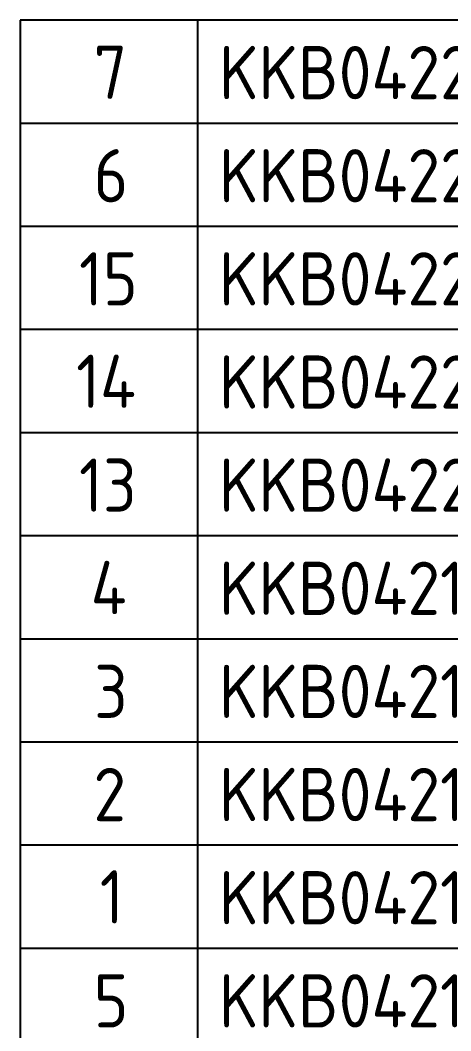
# Model space of a CAD drawing. Header units: millimetres. Extents: x 0 to 630, y 0 to 446.
# Drawn here: x 391.3 to 427.7, y 137.4 to 222.9 of the extents above; entities that cross this region are included whole.
import ezdxf

# ---------------------------------------------------------------- set-up
doc = ezdxf.new("R2010")
doc.units = ezdxf.units.MM
doc.header["$LTSCALE"] = 1.5
doc.layers.add('기호(ISO)', color=5, linetype='Continuous', lineweight=25, true_color=0x0000ff)
doc.styles.add('문자 텍스트_PSTEK_POSCO', font='isocp.shx')

# ---------------------------------------------------------------- blocks, each defined once
blk = doc.blocks.new('PARTS LIST')
at = {"layer": '기호(ISO)'}
for p, q in [((410, 148.577), (260.863, 148.577)), ((260.863, 148.577), (260.863, 61.398)), ((270.863, 148.577), (270.863, 61.398)), ((410, 142.765), (260.863, 142.765)), ((410, 136.953), (260.863, 136.953)), ((410, 131.141), (260.863, 131.141)), ((410, 125.329), (260.863, 125.329)), ((410, 119.517), (260.863, 119.517)), ((410, 113.705), (260.863, 113.705)), ((410, 107.893), (260.863, 107.893)), ((410, 102.082), (260.863, 102.082)), ((410, 96.27), (260.863, 96.27))]:
    blk.add_line(p, q, dxfattribs=at)
at = {"layer": '기호(ISO)', "color": 2, "true_color": 0xffff00, "char_height": 3, "attachment_point": 7, "style": '문자 텍스트_PSTEK_POSCO'}
for s, insert in [('7', (265.007, 144.146)), ('KKB04224', (272.075, 144.124)), ('6', (265.007, 138.314)), ('KKB04223', (272.075, 138.313)), ('15', (264.181, 132.501)), ('KKB04222', (272.075, 132.501)), ('14', (264.015, 126.73)), ('KKB04221', (272.075, 126.689)), ('13', (264.181, 120.877)), ('KKB04220', (272.075, 120.877)), ('4', (264.836, 115.106)), ('KKB04219', (272.075, 115.065)), ('3', (265.031, 109.253)), ('KKB04218', (272.075, 109.253)), ('2', (264.99, 103.441)), ('KKB04217', (272.075, 103.441)), ('1', (265.349, 97.676)), ('KKB04216', (272.075, 97.629)), ('5', (265.007, 91.817)), ('KKB04215', (272.075, 91.817))]:
    blk.add_mtext(s, dxfattribs=dict(at, insert=insert))

msp = doc.modelspace()

# ---------------------------------------------------------------- block references
at = {"layer": '기호(ISO)', "xscale": 1.5, "yscale": 1.5, "zscale": 1.5}
msp.add_blockref('PARTS LIST', (0, 0), dxfattribs=at)

doc.saveas('drawing.dxf')
